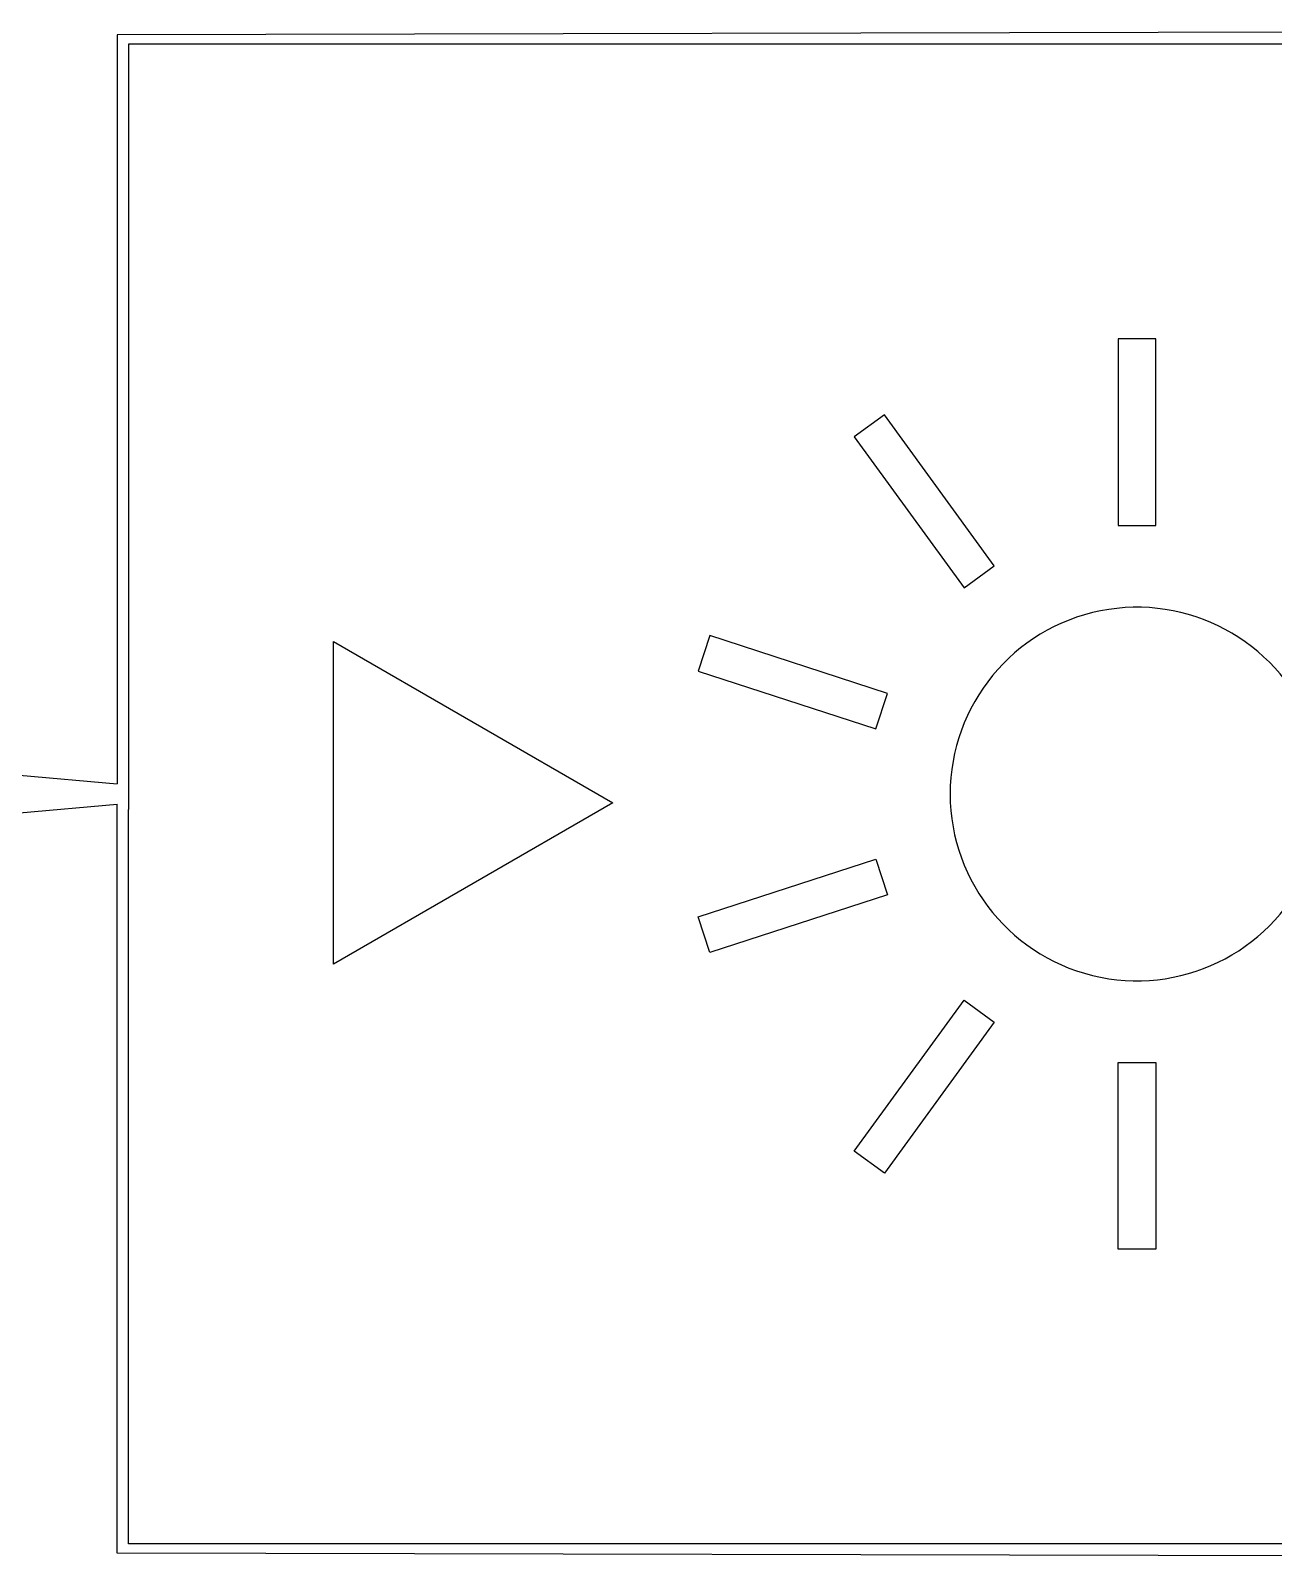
# Model space of a CAD drawing. Header units: millimetres. Extents: x 2102 to 86502, y 1818 to 64568.
# Drawn here: x 41800 to 46789, y 54507 to 60638 of the extents above; entities that cross this region are included whole.
import ezdxf

# ---------------------------------------------------------------- set-up
doc = ezdxf.new("R2010")
doc.units = ezdxf.units.MM
doc.layers.add('Layer-2', color=3, linetype='Continuous')

msp = doc.modelspace()

# ---------------------------------------------------------------- linework, layer by layer
at = {"layer": 'Layer-2'}
for p, q in [((49893.4, 60638.2), (42147.1, 60620.5)), ((42147.1, 60620.5), (42147.1, 57612.7)), ((49829, 60583.8), (42192.5, 60583.8)), ((42192.5, 60583.8), (42192.5, 57509.6)), ((46316.1, 59400.1), (46166.1, 59400.1)), ((46166.1, 59400.1), (46166.1, 58650.1)), ((46316.1, 58650.1), (46316.1, 59400.1)), ((45227.5, 59095.1), (45106.1, 59006.9)), ((45668.3, 58488.3), (45227.5, 59095.1)), ((45106.1, 59006.9), (45546.9, 58400.2)), ((46166.1, 58650.1), (46316.1, 58650.1)), ((45546.9, 58400.2), (45668.3, 58488.3)), ((44526, 58208.5), (44479.6, 58065.8)), ((45239.3, 57976.7), (44526, 58208.5)), ((43015.7, 56889.2), (43015.7, 58184.6)), ((43015.7, 58184.6), (44137.6, 57536.9)), ((44479.6, 58065.8), (45192.9, 57834.1)), ((45192.9, 57834.1), (45239.3, 57976.7)), ((41755.3, 57647.5), (42147.1, 57612.7)), ((41755.3, 57497.5), (42147.1, 57532.2)), ((42147.1, 54524.5), (42147.1, 57532.2)), ((44137.6, 57536.9), (43015.7, 56889.2)), ((42192.5, 54561.1), (42192.5, 57509.6)), ((44479.6, 57078.9), (45192.9, 57310.6)), ((45192.9, 57310.6), (45239.3, 57168)), ((45239.3, 57168), (44526, 56936.2)), ((44526, 56936.2), (44479.6, 57078.9)), ((45106.1, 56137.8), (45546.9, 56744.5)), ((45546.9, 56744.5), (45668.3, 56656.3)), ((45668.3, 56656.3), (45227.5, 56049.6)), ((46166.1, 56494.6), (46316.1, 56494.6)), ((46166.1, 55744.6), (46166.1, 56494.6)), ((46316.1, 56494.6), (46316.1, 55744.6)), ((45227.5, 56049.6), (45106.1, 56137.8)), ((46316.1, 55744.6), (46166.1, 55744.6)), ((49893.4, 54506.7), (42147.1, 54524.5)), ((49829, 54561.1), (42192.5, 54561.1))]:
    msp.add_line(p, q, dxfattribs=at)
msp.add_arc((46241.1, 57572.3), 750, 22.48715, 337.50991, dxfattribs=at)

doc.saveas('drawing.dxf')
